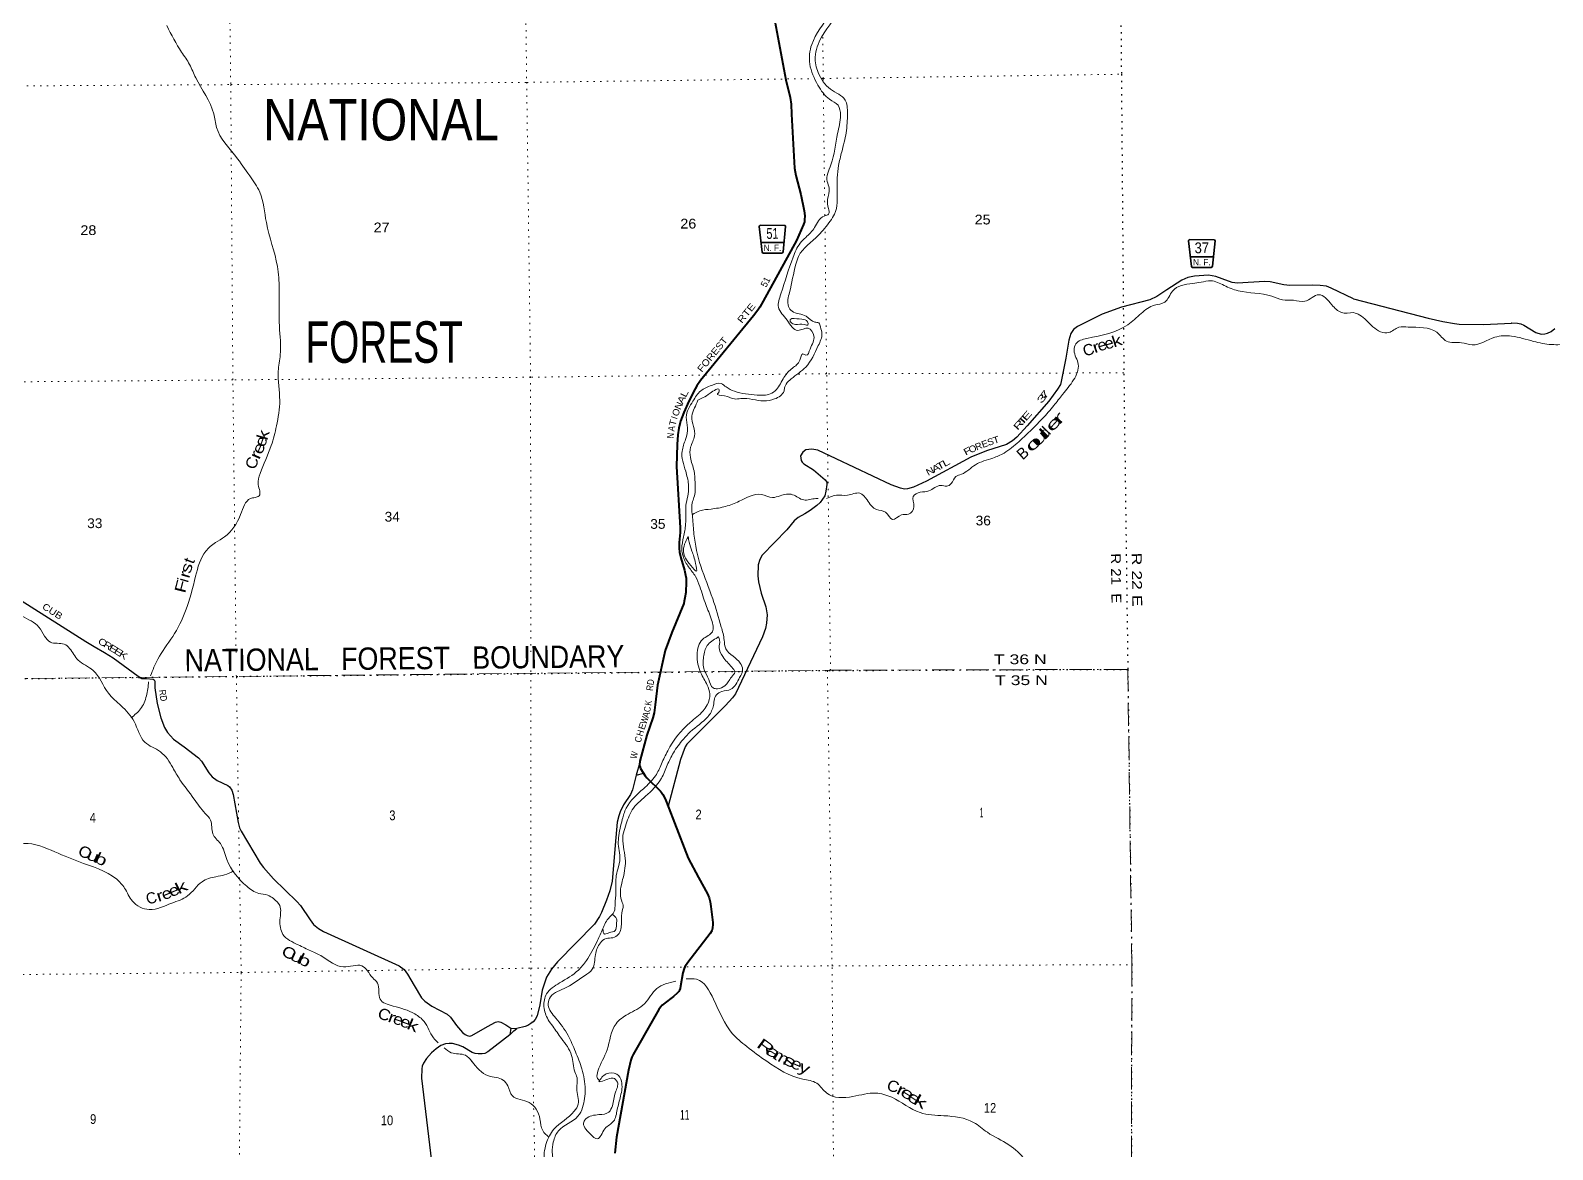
# Model space of a CAD drawing. Header units: feet. Extents: x -2 to 244583, y 367190 to 553316.
# Drawn here: x 189955 to 217269, y 385617 to 405701 of the extents above; entities that cross this region are included whole.
import ezdxf
from ezdxf.enums import TextEntityAlignment as Align

# ---------------------------------------------------------------- set-up
doc = ezdxf.new("R2010")
doc.units = ezdxf.units.FT
doc.header["$LTSCALE"] = 80
doc.linetypes.add('DOT_DASHED', pattern=[7.7, 5, -1.2, 0.3, -1.2])
doc.linetypes.add('DOTTED', pattern=[1.5, 0.3, -1.2])
for name, color, linetype, lineweight in [('26', 7, 'Continuous', 40), ('27', 7, 'Continuous', 35), ('29', 7, 'Continuous', 25), ('30', 7, 'Continuous', 25), ('39', 7, 'Continuous', 13), ('41', 7, 'Continuous', 13), ('44', 7, 'DOT_DASHED', 13), ('6', 7, 'DOTTED', 25), ('7', 7, 'DOTTED', 13)]:
    doc.layers.add(name, color=color, linetype=linetype, lineweight=lineweight)

msp = doc.modelspace()

# ---------------------------------------------------------------- linework, layer by layer
at = {"layer": '26'}
for points in [[(203223.02, 406353.65), (203510.47, 404817.17), (203589.65, 404496.48), (203607.02, 404375.86), (203612.54, 404196.18), (203610.53, 404196.19), (203662.85, 403228.85), (203689.8, 403095.36), (203781.65, 402758.91), (203841.55, 402465.73), (203847.92, 402419.01), (203850.04, 402370.17), (203847.92, 402306.46), (203843.67, 402268.24), (203829.72, 402218.73), (203699.7, 401933.16), (203105.35, 400841.56), (203043.05, 400736.63), (203006.97, 400683.54), (202929.14, 400580.36), (201980.23, 399417.68), (201910.82, 399320.22), (201881.11, 399269.26), (201771.36, 399047.81), (201677.37, 398842.42), (201622.19, 398689.52), (201616.79, 398667.65), (201592.48, 398564.23), (201573.38, 398445.31), (201560.78, 398270.96), (201551.08, 397876.09), (201614.9, 396771.7), (201613.71, 396691.25), (201597.79, 396511.82), (201595.67, 396412.01), (201604.15, 396339.81), (201626.74, 396235.71), (201691.17, 396017.03), (201710, 395927.09), (201710, 395927.09), (201718.76, 395870.5), (201723, 395802.55), (201713.45, 395616.74), (201700.24, 395520.14), (201687.98, 395459.59), (201677.37, 395419.25), (201464.15, 394898.53), (201346.04, 394574.63), (201204.54, 393950.61), (201166.84, 393598.17), (201145.74, 393453.9), (201121.57, 393362.63), (201013.59, 393052.79), (200892.88, 392587.86)], [(200892.88, 392587.86), (200886.82, 392523.78), (200888.95, 392496.17), (200904.41, 392454.83), (200988.41, 392325.54), (201017.35, 392287), (201259.16, 392047.98), (201279.32, 392023.03), (201305.03, 391987.75), (201346.3, 391913.25), (201410.69, 391743.52), (201510.23, 391479.17), (201757.18, 390847.51), (201940.92, 390500.2), (202106.75, 390205.36), (202135.71, 390132.19), (202154.81, 390062.11), (202166.19, 389979.45), (202199.21, 389691.19), (202199.38, 389662.86), (202195.14, 389592.78), (202182.4, 389539.69), (202154.1, 389493.93), (201749.35, 388973.75), (201699.57, 388895.17), (201686.84, 388867.56), (201664.04, 388790.75), (201620.76, 388549.15), (201612.03, 388509.19), (201601.42, 388476.27), (201588.68, 388455.04), (201561.85, 388422.46), (201497.2, 388364.3), (201449.14, 388324.96), (201293.15, 388206.04), (201258.87, 388171.86), (201231.6, 388132.77), (201137.23, 387962.82), (200768.2, 387321.61), (200747.71, 387276.94), (200728.6, 387219.6), (200684.49, 387039.87), (200474.17, 385841.92), (200438.73, 385551.93)]]:
    msp.add_lwpolyline(points, dxfattribs=at)
at = {"layer": '27'}
msp.add_line((203071.56, 401892.73), (203476.63, 401892.73), dxfattribs=at)
msp.add_lwpolyline([(203117.41, 401702.18), (203098.43, 401704.29), (203087.19, 401723.98), (203031.66, 402184.64), (203037.28, 402195.89), (203051.34, 402204.33), (203492.74, 402202.92), (203499.77, 402198.7), (203506.8, 402183.23), (203459.7, 401729.61), (203450.56, 401710.62), (203440.03, 401701.47)], close=True, dxfattribs=at)
at = {"layer": '29'}
for p, q in [((200887.36, 392561.09), (200827.34, 392334.01)), ((200827.34, 392334.01), (200959.41, 392370.18)), ((198573.04, 387797.93), (198559.05, 387675.16)), ((198573.04, 387797.93), (198685.74, 387790))]:
    msp.add_line(p, q, dxfattribs=at)
for points in [[(213699.23, 400883.71), (213294.95, 401075.04), (213211.39, 401110.4), (213099.41, 401123.84), (212956.82, 401131.05), (212552.97, 401123.84), (212449.69, 401136.58), (212203.61, 401191.07), (212101.49, 401194.59), (211614.51, 401167.94), (211518.32, 401175.38), (211338.75, 401242.13), (211227.19, 401282.95), (211093.19, 401306.29), (210846.47, 401291.91), (210721.06, 401265.02), (210614.31, 401217.26), (210348.81, 401043.92), (210170.14, 400924.39), (210043.08, 400864.5), (209534.05, 400735.19), (209188.02, 400606.04), (208741.33, 400388.8), (208673.07, 400331.83), (208624.88, 400263.31), (208586.69, 400144.58), (208536.65, 399818.5), (208452.47, 399397.81), (208436.76, 399348.99), (208387.49, 399263.83), (208231.39, 399047.41), (207843.36, 398602.26), (207657.41, 398401.06), (207576.79, 398338.31), (207471.34, 398271.84), (207109.2, 398154.75), (206831.59, 398039.76), (206035.03, 397610.3), (205803.09, 397502.44), (205695.6, 397475.54), (205641.85, 397471.06), (205565.71, 397488.99), (205401.17, 397547.28), (204086.57, 398165.81), (203975.65, 398188.17), (203871.23, 398171.63), (203814.41, 398129.91), (203772.71, 398064.87), (203787.54, 397982), (203805.45, 397950.63), (203835.21, 397922.05), (204008.37, 397815.56), (204213.78, 397634.64), (204244.4, 397592.07), (204248.87, 397549.5), (204230.05, 397433.4), (204208.56, 397347.81), (204123.56, 397230.04), (204065.23, 397173.01), (203948.78, 397087.86), (203852.05, 397026.5), (203729.3, 396957.88), (203660.97, 396899.52), (203528.29, 396740.4), (203084.33, 396283.35), (203041.72, 396208.62), (203012.66, 396113.03), (203009.76, 395914.76), (203017.14, 395808.26), (203066.37, 395600.87), (203149.08, 395355.42), (203173.91, 395212.16), (203165.42, 395065.64), (203142.55, 394965.66), (203089.15, 394818.03), (202605, 393795.19), (202551.32, 393724.16), (202426.07, 393585.71), (201731.66, 392890.52), (201702.21, 392842.38), (201617.87, 392618.9), (201397.59, 391778.04)], [(213699.23, 400883.71), (215036.91, 400534.47), (215297.54, 400477.69), (215506.78, 400439.23), (215591.04, 400432.12), (216030.5, 400421.98), (216531.88, 400449.99)], [(216531.88, 400449.99), (216540.07, 400450.45), (216638.41, 400447.78), (216698.19, 400437.09), (216752.89, 400409.06), (216967.22, 400278.99), (217066.41, 400251.23), (217129.49, 400253.35), (217176.46, 400266.17), (217244.79, 400300.35), (217310.88, 400353.09)], [(189788.64, 395472.86), (190950.4, 394733.43), (191097.38, 394647.03), (191281.44, 394540.07), (191439.65, 394444.11), (191888, 394115.05), (191956.33, 394072.32), (192033.2, 394068.04), (192157.04, 394059.5), (192173.23, 394046.21), (192186.94, 394021.04), (192186.7, 393901.49), (192227.18, 393619.78), (192293.7, 393367.23), (192362.03, 393192.02), (192412.74, 393102.75), (192519.5, 392982.11), (192710.79, 392843.44), (192968.45, 392647.33), (193024.94, 392586.15), (193155.91, 392379), (193214.79, 392306.71), (193304.95, 392238.27), (193496.2, 392151.92), (193528.32, 392127.43), (193568.63, 392069.17), (193594.94, 391991.02), (193679.87, 391483.96), (193707.48, 391387.91), (193736.35, 391331.07), (194079.24, 390753.72), (194139.36, 390677.41), (194314.61, 390472.31), (194737.66, 390070.23), (194799.99, 389995.83), (194975.28, 389740.42), (195033.27, 389653.41), (195122.85, 389581.7), (195214.93, 389529.35), (196573.81, 388912.87), (196659.15, 388848.91), (196720.83, 388762.08), (196837.72, 388560.95), (196972.73, 388341.72), (197030.9, 388279.7), (197155.98, 388188.95), (197434.02, 388044.41), (197494.23, 387994.08), (197603.02, 387841.24), (197709.78, 387716.57), (197756.51, 387681.37), (197792.34, 387663.44), (197837.13, 387654.48), (197876.86, 387662.4), (198158.46, 387823.68), (198298.47, 387905.47), (198349.56, 387914.44), (198397, 387905.47), (198486.45, 387856.21), (198573.04, 387797.93)], [(200827.34, 392334.01), (200757.47, 392070.32), (200720.86, 391990.11), (200598.25, 391804.83), (200540.24, 391680.39), (200513.37, 391606.44), (200483.8, 391494.79), (200457.86, 391219.06), (200396.12, 390434.12), (200354.35, 390258.5), (200293.77, 390093.91), (200202.06, 389873.05), (200166.23, 389796.86), (200074.77, 389658.99), (199411.23, 388988.16), (199306.26, 388856.76), (199216.26, 388708.23), (199183.09, 388623.7), (199139.98, 388476.71), (199097.93, 388213.03), (199046.48, 388017.52), (199013.63, 387951.32), (198977.05, 387909.95), (198932.26, 387876.33), (198883, 387844.96), (198832.61, 387826.37), (198685.74, 387790)], [(198559.05, 387675.16), (198161.9, 387367.64), (198108.54, 387342.64), (198063.36, 387336.27), (197987.22, 387334.02), (197933.47, 387340.75), (197881.13, 387360.53), (197711.76, 387461.76), (197633.49, 387493.11), (197525.88, 387520.03), (197469.89, 387522.27), (197404.06, 387515.01), (197317.6, 387481.93), (197232.5, 387425.91), (197150.63, 387349.74), (197064.54, 387253.35), (197007.91, 387164.44), (196986.15, 387112.17), (196979.44, 387062.87), (196973.91, 386896.75), (197154.13, 385403.42)], [(198559.05, 387675.16), (198627.41, 387749.69), (198685.74, 387790)]]:
    msp.add_lwpolyline(points, dxfattribs=at)
at = {"layer": '30', "lineweight": 35}
msp.add_line((210776.39, 401635.61), (211181.46, 401635.61), dxfattribs=at)
msp.add_lwpolyline([(210822.24, 401445.06), (210803.26, 401447.17), (210792.02, 401466.86), (210736.49, 401927.52), (210742.11, 401938.77), (210756.17, 401947.21), (211197.57, 401945.8), (211204.6, 401941.58), (211211.63, 401926.11), (211164.53, 401472.49), (211155.39, 401453.5), (211144.86, 401444.35)], close=True, dxfattribs=at)
at = {"layer": '39'}
for points in [[(205628.08, 414406.13), (205441.25, 414172.03), (205408.9, 413994.76), (205516.86, 413733.13), (205726.78, 413387.59), (205714.75, 413222.2), (205605.68, 413043.77), (205391.2, 412999.77), (205038.05, 413007.81), (204798.95, 412929.77), (204722.58, 412785.29), (204723.01, 412650.04), (204664.83, 412507.37), (204568.02, 412169.34), (204504.01, 411701.74), (204533.62, 411299.69), (204635.74, 411056.3), (204952.69, 410542), (205021.8, 410238.42), (205060.86, 409953.35), (205053.01, 409800.03), (204994.59, 409465.59), (204889.9, 409143.8), (204831.31, 408966.82), (204800.12, 408888.45), (204673.11, 408902), (204495.63, 409087.7), (204336.85, 409146.02), (204218.58, 409044.41), (204145.13, 408805.02), (204261.79, 408424.2), (204460.42, 408321.02), (204726.74, 408309.93), (204760.46, 408259.08), (204686.75, 407997.49), (204601.05, 407746.14), (204483.62, 407543.58), (204248.64, 407299.97), (204105.75, 407164.32), (204139.63, 406954), (204253.18, 406825.54), (204608.47, 406827.57), (204725.5, 406824.23), (204687.57, 406687.39), (204568, 406474.77), (204436.33, 406262.28), (204298.01, 405999.41), (203974.65, 405447.94), (203940.27, 405097.09), (204087.25, 404719.96), (204296.21, 404465.27), (204446.36, 404358.6), (204490.7, 404180.46), (204438.41, 403852.01), (204318.78, 403288.15), (204252.69, 402988.12), (204287.67, 402872.66), (204259.03, 402667.08), (204273.31, 402507.45), (204278.18, 402406.46), (204197, 402369.03), (204027.08, 402165.05), (203867.55, 401987.2), (203767.43, 401883.36), (203639.32, 401630.46), (203419.66, 400970.84), (203378.52, 400733.11), (203533.23, 400499.21), (203724.88, 400317.38), (203913.05, 400355.63), (204014.43, 400221.25), (203945.01, 399981.82), (203871.08, 399873.65), (203816.82, 399894.45), (203761.01, 399782.04), (203630.19, 399642.21), (203476.83, 399474.38), (203341.05, 399255.89), (203229.13, 399178.43), (202996.74, 399156.84), (202587.79, 399226.06), (202439.31, 399302.43), (202349.18, 399361.99), (202177.25, 399331.64), (201984.31, 399230.87), (201842.9, 399048.78), (201722.46, 398761.48), (201744.46, 398571.48), (201709.71, 398361.93), (201648.7, 398150.66), (201713.12, 397790.62)], [(205735.76, 414403.74), (205549.77, 414130.43), (205501.62, 413983.62), (205615.92, 413746.14), (205809.52, 413558.24), (205836.77, 413299.54), (205632.52, 412922.35), (205484.36, 412853.38), (205034.83, 412904.89), (204819.93, 412824.56), (204800.35, 412703.66), (204763.65, 412500.2), (204630.05, 411950.62), (204637.88, 411411.56), (204771.24, 411078.99), (204906.43, 410901.84), (205136.42, 410545.98), (205196.48, 410331.32), (205208.34, 410137.4), (205169.36, 409738.15), (205091.39, 409284.84), (205058.13, 409202.45), (205052.81, 409093.51), (204980.35, 409110.48), (204949.32, 409046.23), (204961, 409009.76), (205031.14, 408966.58), (204957.12, 408850.34), (204784.29, 408743.29), (204630.9, 408745.02), (204468.96, 408878.07), (204409.12, 408939.3), (204358.85, 408956.02), (204401.61, 408987.83), (204357.42, 409006.5), (204294.33, 408962.81), (204266.28, 408807.69), (204361.73, 408511.89), (204522.29, 408433.36), (204782.55, 408422.34), (204908.52, 408319.98), (204820.5, 408042.41), (204688.46, 407626.05), (204448.87, 407334.04), (204273.15, 407152.33), (204261.12, 406986.94), (204349.2, 406923.36), (204699.04, 406977.94), (204833.52, 406740.24), (204726.02, 406523.45), (204615.55, 406397.52), (204524.14, 406176.51), (204151.8, 405579.17), (204036.62, 405223.17), (204089.89, 404946.02), (204314.46, 404644.72), (204574.62, 404452.02), (204616.23, 404213.35), (204591.96, 403864.4), (204513.27, 403522.13), (204457.92, 403276.48), (204430.47, 402828.65), (204385.15, 402405.25), (204304.95, 402278.99), (204096.09, 402024.98), (203738.4, 401645.49), (203690.33, 401504.73), (203575.42, 400999.36), (203558.36, 400749.24), (203621.93, 400661.72), (203875.22, 400572.05), (204029.42, 400467.35), (204099.87, 400450.41), (204131.33, 400379.4), (204158.17, 400257.98), (204093.13, 400046.76), (203866.56, 399659.72), (203605.72, 399448.7), (203513.76, 399352.85), (203493.04, 399306.65), (203478.01, 399230.12), (203308.8, 399086.69), (203114.62, 399052.55), (202703.34, 399095.56), (202586.16, 399086.79), (202407.17, 399143.32), (202282.44, 399179.05), (202306.97, 399205.02), (202313.59, 399253.39), (202151.35, 399188.61), (201931.89, 399063.92)], [(226983.49, 409054.64), (226890.64, 408842.72), (226781.11, 408448.63), (226610.69, 408279.67), (226338.06, 408070.35), (226188.88, 407847.25), (226015.05, 407540.83), (225811.59, 407409.62), (225232.15, 407087.31), (224950.03, 406950.55), (224774.33, 406846.99), (224416.13, 406570.52), (224391.7, 406266.97), (224224.32, 405940.47), (224162.62, 405474.57), (224121.26, 405211.11), (223976.38, 405079.01), (223882.01, 404945.86), (223764.63, 404749.63), (223592.69, 404659.44), (223290.74, 404399.05), (222817.1, 403931.28), (222668.34, 403896.08), (222571.79, 403876.04), (222453.57, 403932.36), (222131.97, 403853.43), (221952.74, 403617.63), (221820.68, 403344.34), (221667.38, 403230.26), (221531.03, 403284.21), (221450.79, 403256.4), (221353.36, 402967.61), (221140.49, 402591.74), (220961.37, 402454.94), (220758.57, 402289.4), (220559.07, 402162.31), (220461.91, 401964.45), (220472.07, 401647.43), (220412.06, 401512.92), (220286.89, 401510.51), (219973.68, 401415.58), (219345.36, 401114.55), (219005.98, 401015.08), (218729.87, 400985.52), (218490.96, 400912.22), (218376.94, 400855.47), (218145.77, 400590.38), (217857.42, 400253.47), (217555.67, 400088.04), (217251.18, 400063.99), (216926.97, 400120.39), (216533.34, 400215.86), (216234.87, 400193.95), (215827.52, 400058.82), (215632.94, 400095.48), (215367.81, 400124.73), (215193.1, 400283), (214676.29, 400378.12), (214510.75, 400374.93), (214328.83, 400278.49), (214046.12, 400382.16), (213807.77, 400593.76), (213699.1, 400640.01)], [(192402.32, 405786.84), (192667.24, 405311.49), (192809.99, 405089.84), (192920.25, 404852.41), (193243.71, 404204.81), (193295.34, 403959.97), (193640.45, 403437.27), (193888.75, 403093.31), (194068.98, 402798.57), (194187.76, 402254.21), (194386.46, 401466.71), (194420.11, 401064.63), (194422.31, 400390.38), (194438.51, 399877.46), (194400.8, 399587.2), (194428.97, 399062.04), (194369.12, 398604.49), (194276.16, 398250.26), (194074.53, 397751.92), (194041.87, 397548.41), (194057.72, 397350.4), (193984.69, 397318.93), (193903.72, 397299.66), (193724.75, 397013.02), (193437.47, 396612.55), (193276.83, 396511.41), (193099.37, 396353.95), (192918.54, 395907.86), (192739.67, 395284.11), (192508.21, 394824.46), (192239.03, 394417.73), (192109.45, 394119.23)], [(213699.1, 400640.01), (213480.19, 400638.96), (213306.2, 400778.19), (213076.18, 400958.44), (212822.48, 400840.19), (212622.86, 400858.6), (212423.12, 400866.92), (212232.1, 400929.64), (211625.68, 401029.36), (211374.49, 401125.06), (211135.26, 401208.51), (210961.36, 401182.22), (210807.71, 401161.75), (210450.84, 401024.49), (210309.22, 400824.23), (210124.89, 400769.79), (209887.01, 400623.1), (209644.38, 400415.91), (208912.83, 400171.86), (208713.91, 400077.22), (208682.27, 399960.5), (208758.05, 399709.33), (208674.04, 399429.69), (208477.21, 399169.5), (208319.42, 398967.4), (208114.83, 398733.53), (207690.14, 398320.48), (207425.34, 398115.56), (207226.48, 398026.97), (206912.19, 397905.38), (206659.92, 397736.65), (206560.53, 397695.38), (206476.27, 397567.14), (206397.01, 397521.61), (206290.18, 397534.93), (206077.11, 397438.43), (205921.37, 397411.93), (205797.38, 397338.65), (205809.36, 397154.81), (205710.88, 397018.66), (205585.58, 397005.95), (205425.12, 396920.96), (205297.49, 397053.62), (205136.57, 397101.87), (204969.04, 397275.35), (204837.23, 397395.94), (204616.79, 397360.08), (204421, 397360.28), (204237.81, 397299.05)], [(203616.36, 400530.57), (203799.9, 400518.4), (203900.3, 400472.85), (203907.71, 400416.25), (203843.17, 400421.01), (203683.75, 400424.84), (203597.41, 400464.17), (203587.87, 400510.71), (203616.36, 400530.57)], [(201931.89, 399063.92), (201871.73, 398925.31), (201823.56, 398776.48), (201855.72, 398592.42), (201871.9, 398422.67), (201800.92, 398221.61), (201796.75, 398037.96), (201862.54, 397794.98), (201880.32, 397588.88), (201884.62, 397439.45), (201860.98, 397316.58), (201829.57, 397220.05), (201836.62, 396959.56), (201861.4, 396662.54), (201985.84, 396083.8), (202199.03, 395500.02), (202352.57, 394993.63), (202404.34, 394760.9), (202432.78, 394603.12), (202562.45, 394472.46), (202692.18, 394345.84), (202735.26, 394232.31), (202681.1, 394089.6), (202523.19, 393877.41), (202361.24, 393836.85), (202263.63, 393775.38), (202204.59, 393560.05), (202111.71, 393385.48), (201795.67, 393114.53), (201670.97, 392980.69), (201492.5, 392736.44), (201382.94, 392515.63), (201277.24, 392280.64), (200992.88, 391956.84), (200751.82, 391711.28), (200633.06, 391422.35), (200587.04, 391256.93), (200628.59, 390840.62), (200590.2, 390491.83), (200558.46, 390367.04), (200572.94, 390051.97), (200590.54, 390003.32), (200579.5, 389922.7), (200560.57, 389684.72), (200503.62, 389475.42), (200406.06, 389417.99), (200284.8, 389405.23), (200182.94, 389325.64), (200093.67, 389114.69), (200036.13, 388854.94), (199897.5, 388737.41), (199529.43, 388505.39), (199266.95, 388326.69), (199247.41, 388209.83), (199379.92, 387976.18), (199602.35, 387664.82), (199734.18, 387372.64), (199851.68, 387064.48), (199907.94, 386696.45), (199863.79, 386373.97), (199779.15, 386213.43), (199430.94, 385952.94), (199337.75, 385752.13), (199317.42, 385566.64), (199392.96, 385295.29), (199551.66, 385057.31), (199697.3, 384910.32), (199747.46, 384711.93), (199749.7, 384558.49), (199700.91, 384528.76), (199653.35, 384432.4), (199716.87, 384340.85), (199789.49, 384164.4), (199799.01, 383942.25), (199711.93, 383745.41), (199556.62, 383583.65), (199529.64, 383347.78), (199511.47, 383174.38), (199381.97, 382630.82), (199228.3, 382263.15), (199041.99, 382039.17), (198958.11, 381943.22), (198998.39, 381763.11), (199081.87, 381479.55), (199069.89, 381318.2), (199003.3, 381147.37), (198900.16, 380785.18), (198871.35, 380393.89), (198966.14, 380041.58), (199026.18, 379824.9), (199003.33, 379597.06)], [(183189.88, 397930.98), (183359.58, 397703.63), (183707.4, 397584.63), (184049.28, 397475.79), (184403.85, 397417.28), (184956.72, 397398.91), (185525.33, 397346.04), (185790.93, 397274.4), (186239.78, 397164.36), (186737.52, 396920.52), (187132.48, 396689.97), (187334.07, 396667.5), (187597.85, 396612.03), (188016.55, 396340.83), (188263.84, 396083.68), (188528.57, 395937.36), (188676.81, 395840.81), (188831.39, 395768.41), (189061.04, 395555.87), (189438.56, 395388.09), (189797.56, 395190.23), (190108.13, 394992.93), (190209.19, 394832.31), (190312.87, 394722.14), (190560.74, 394687.03), (190732.16, 394501.4), (190809.72, 394401.6), (191078.04, 394216.89), (191353.81, 393806.01), (191581.29, 393581.38), (191814.15, 393298.15), (192007.61, 392926.55), (192286.19, 392755.86), (192508.93, 392470.73), (192637.59, 392253.28), (192887.95, 391913.33), (193088.75, 391650.65), (193186.23, 391528.43), (193227.77, 391283.71), (193362.96, 391106.56), (193478.71, 390820.62), (193836.45, 390342.19), (194050.92, 390212.59), (194214.04, 390180.46), (194314.27, 390120.79), (194427.85, 389994.35), (194432.97, 389741.96), (194486.39, 389476.91), (194758.72, 389290.14), (194987.55, 389180.56), (195188.27, 389083.41), (195571.59, 388893.36), (195900.85, 388913.85), (196096.16, 388699.69), (196179.84, 388605.88), (196228.91, 388314.64), (196461.64, 388192.91), (196851.58, 388051.23), (197021.52, 387912.04), (197185.69, 387623.53), (197271.22, 387530.74)], [(201713.12, 397790.62), (201762.86, 397555.89), (201758.83, 397384.36), (201724.6, 397219.22), (201712.09, 396839.85), (201675.09, 396610.15), (201644.35, 396398.54), (201670.86, 396248.86), (201765.68, 396072.17), (201890.85, 395901.18), (201967.44, 395718.64), (202074.69, 395396.46), (202176.45, 395122.8), (202192.11, 394908.64), (202018.97, 394775.35), (201918.84, 394497.92), (201983.68, 394174.2), (202098.17, 393952.87), (202146.76, 393792.85), (202098.02, 393595.58), (202024.09, 393487.41), (201793.59, 393282.1), (201389.97, 392771.91), (201278.22, 392537), (201170.77, 392324.24), (200954.1, 392092.53), (200645.18, 391740.75), (200575.63, 391542.05), (200508.63, 391211.69), (200506.03, 391062.04), (200532.43, 390902.27), (200507.74, 390690.59), (200467.58, 390535.61), (200460, 390232.9), (200445.44, 390023.13), (200429.72, 389888.06), (200325.33, 389764.09), (200213.86, 389553.39), (200116.5, 389340.52), (199930.94, 389007.53), (199787.65, 388837.56), (199449.88, 388607.22), (199217.48, 388412.03), (199170.39, 388182.44), (199246.36, 387947.42), (199327.74, 387829.41), (199482.64, 387611.67), (199666.8, 387306.79), (199723.87, 387009.4), (199763.03, 386906.01), (199758.73, 386710.25), (199783.72, 386431.4), (199713.59, 386303), (199348.54, 385984.15), (199210.25, 385723.29), (199176.15, 385396.66), (199268.17, 385153.38), (199476.07, 384979.44), (199613.65, 384834.56), (199630.16, 384693.07), (199517.74, 384573.23), (199538.52, 384451.87), (199633.11, 384254.99), (199679.4, 384070.77), (199643.65, 383948.04), (199481.32, 383703.61), (199395.65, 383454.27), (199413.33, 383240.09), (199345.62, 382974.4), (199223.3, 382525.63), (199009.23, 382344.35), (198883.35, 382109.6), (198846.19, 381865.76), (198929.81, 381594.32), (198969.62, 381373.84), (198904.34, 381142.43), (198838.17, 381007.93), (198766.8, 380600.98), (198786.69, 380231.34), (198890.17, 379931.41), (198897.71, 379713.32), (198820.84, 379526.45), (198585.26, 379232.38), (198557.27, 378909.72), (198630.32, 378598.02), (198594.35, 378283.52), (198503.09, 378074.61), (198460.76, 377907.55), (198494.4, 377677.04), (198632.64, 377588.67), (198816.49, 377602.74)], [(204088.92, 397299.38), (204046.86, 397299.92), (203830.57, 397274.11), (203631.85, 397369.21), (203407.57, 397349.55), (203269.95, 397318.81), (203070.75, 397373.54), (202675.7, 397250.84), (202428.36, 397158.77), (202169.43, 397111.23), (201969.22, 397079.18), (201834.82, 397010.99)], [(201758.65, 396615.07), (201673.96, 396341.68), (201711.01, 396230.24), (201806.35, 396097.95), (201906.06, 395993.87), (201891.57, 396135.34), (201825.55, 396358.13), (201774.91, 396516.16), (201757.95, 396619.3)], [(202283.74, 394804.66), (202100.4, 394661.39), (202035.45, 394458.24), (202044.84, 394225.99), (202127.6, 394053.47), (202206.56, 393901.18), (202281.07, 393886.21), (202416.93, 393939.17), (202535.84, 394095.28), (202593.41, 394185.47), (202541.95, 394272.85), (202378.67, 394464.45), (202313.96, 394626.67), (202319.58, 394761.86), (202292.01, 394820.71), (202285.31, 394804.93)], [(192075.73, 394011.86), (192035.51, 393757.92), (191931.86, 393524.93), (191761.7, 393366.4)], [(193601.08, 390617.37), (193439.15, 390544.51), (193283.36, 390513.98), (193034.03, 390423.94), (192774.69, 390168.49), (192490.57, 390038.48), (192087.54, 389923.94), (191784.51, 390074.73), (191643.95, 390310.48), (191502.47, 390467.52), (190819.87, 390784.1), (190327.71, 390987.49), (189777.9, 391094.65), (189534.37, 390982.34), (189227.86, 390836.43), (188879.9, 390598.13), (188722.69, 390618.08), (188571.54, 390466.38), (188311.95, 390362.33), (188097.18, 390120.5), (187719.61, 389939.06), (187348.52, 389793.88), (186962.03, 389539.87), (186589.8, 389297.81), (186105.12, 388760.29), (185906.21, 388494.06), (185569.69, 388370.69), (185318.26, 388274.63), (184886.47, 388289.61), (184385.13, 388398.23), (184019.36, 388535.6), (183629.33, 388669.21), (183454.45, 388731.75), (183256.06, 388797.54)], [(200228.67, 389576.66), (200233.45, 389520.41), (200241.41, 389492.52), (200336.43, 389505.58), (200447.94, 389546.71), (200471.48, 389661.5), (200470.6, 389758.41), (200398.56, 389837.6)], [(213888.31, 381187.19), (213197.69, 381152.24), (212931.58, 381007.89), (212454.22, 381096.06), (212165.66, 381276.96), (211928.53, 381194.86), (211546.68, 381164.87), (211345.89, 381255.96), (210829.89, 381837.11), (210549.22, 382346.97), (210344.01, 382577.4), (209994.61, 383077.93), (209740.49, 383442.15), (209635.65, 383625.01), (209529.38, 383858.36), (209304.01, 384091.03), (209152.82, 384280.48), (208877.59, 384392.6), (208573.24, 384603.96), (208374.71, 384715.21), (208292.12, 384901.86), (207994.16, 385141.42), (207803.66, 385422.14), (207512.23, 385702), (207127.3, 385926.38), (206879.09, 386104.81), (206347.59, 386223.87), (205918.31, 386281.22), (205410.83, 386555.44), (205127.08, 386629.3), (204714.6, 386569.37), (204242.96, 386629.22), (204065.39, 386806.85), (203813.93, 386880.35), (203167.71, 387200.55), (202807.49, 387467.05), (202549.85, 387702.11), (202213.85, 388313.52), (201909.22, 388672.25), (201719.65, 388679.41)], [(201535.45, 388639.5), (201196.75, 388506.71), (200975.57, 388234.68), (200678.66, 388046.27), (200462.69, 387875.11), (200301.76, 387404.57), (200137.85, 387024.9), (200126.39, 386907.95), (200162.13, 386857.08)], [(197376.63, 387440.83), (197507.53, 387355.45), (197759.3, 387308.19), (197875.39, 387199.95)], [(197873.11, 387201.93), (198174.85, 386940.13), (198438.37, 386862.46), (198519.91, 386758.59), (198602.62, 386582.03), (198903.99, 386461.54), (199098.36, 386166.64), (199148.38, 385956.13), (199260.08, 385841.83)], [(200151.73, 386830.96), (200286.64, 386974.77), (200476.33, 386970.61), (200559.61, 386842.49), (200544.39, 386576.2), (200485.06, 386336.66), (200417.98, 386123.44), (200263.01, 385989.95), (200129.69, 385809.78), (199997.53, 385900.09), (199884.96, 386113.32), (199923.95, 386167.39), (200156.97, 386243.48), (200335.15, 386289.91), (200397.02, 386402.25), (200452.32, 386643.86), (200486.79, 386829.18), (200408.88, 386898.7), (200281.33, 386865.83), (200157.84, 386834.93)], [(228852.84, 385226.51), (228413.47, 385389.79), (227876.5, 385587.57), (227339.34, 385795.44), (226949.47, 385905.13), (226648.74, 386105.43), (226114.09, 386392.15), (225673.42, 386308.91), (225397.84, 386042.96), (225026.18, 385627.67), (224775.24, 385445.04), (224452.18, 385127.66), (224317.07, 384698.73), (224096.74, 384395.46), (223629.77, 383895.49), (223355.03, 383376.99), (222961.09, 382860.25), (222805.34, 382768.35), (222681.03, 382826.57), (222418.62, 382924.56), (222200.86, 382906.23), (221945.53, 382846.76), (221556.8, 382897.87), (221205.41, 382897.17), (220718.77, 382893.86), (220000.39, 382968.94), (219595.17, 382827.79), (219121.6, 382461.04), (218686.3, 382204.14), (218305.89, 382033.16), (218020.19, 382082.21), (217719.38, 382286.56), (217355.87, 382390.69), (217118.2, 382357.83), (216938.45, 382463.47), (216833.16, 382477.61), (216678.97, 382304.92), (216314.94, 382122.13), (216111.68, 381980.82), (216001.51, 381724.12), (215766.73, 381541.8), (215444.27, 381507.3), (215251.52, 381449.04), (215034.97, 381368.09), (214791.55, 381424.02), (214523.51, 381499.68), (214333.52, 381403.08), (214072.84, 381307.14), (213888.31, 381187.19)]]:
    msp.add_spline(points, degree=3, dxfattribs=at)
at = {"layer": '44'}
msp.add_lwpolyline([(183226.08, 394000.38), (204290, 394218.2), (209646.75, 394234.83), (209719.58, 388945.4), (209707.58, 383563.67), (209745.86, 378280.16), (209793.93, 372482.38), (213972.31, 372522.79)], dxfattribs=at)
at = {"layer": '6'}
for points in [[(209477.17, 414440.93), (209488.72, 410230.26), (209531.5, 404914.71), (209575.58, 399538.59), (209646.75, 394234.83), (209717.96, 388935.11), (209707.6, 383563.64), (209744.67, 378278.43), (209784.95, 372922.54), (209793.93, 372482.38), (209795.77, 368427.33)], [(183226.08, 394000.38), (188296, 394051.5), (193649.67, 394107.9), (198936.27, 394158.75), (204279.23, 394214.83), (204343.81, 394214.1), (209646.75, 394234.83)]]:
    msp.add_lwpolyline(points, dxfattribs=at)
at = {"layer": '7'}
msp.add_line((204209.89, 402376.8), (204184.38, 404586.36), dxfattribs=at)
for points in [[(193644.66, 394536.55), (193587.5, 399428.86), (193548.74, 404742.35), (193478.33, 410110.69), (193494.15, 414295.73)], [(198789.89, 414342.57), (198789.52, 410147.47), (198859.84, 404771.05), (198929.25, 399489.52), (198935.75, 394551.68)], [(204181.93, 404799.39), (204181.48, 404837.99), (204173.31, 405615.7)], [(183138.36, 404627.44), (188209.17, 404695.79), (193548.57, 404728.22), (198859.82, 404769.03), (204017.71, 404835.87)], [(204158.83, 404837.7), (204181.48, 404837.99), (209531.5, 404914.71)], [(204312.19, 394213.48), (204242.63, 399540.41), (204212.51, 402149.49)], [(203527.2, 399531.93), (198927.09, 399477.43), (193587.5, 399428.86), (188260.04, 399382.17), (183182.29, 399305.26)], [(209577.55, 399555.75), (204242.63, 399540.41), (203718.58, 399534.2)], [(193820.24, 368284.58), (193764.56, 372811.16), (193789.19, 378194.58), (193685.59, 383486.6), (193735.59, 388795.04), (193649.67, 394107.9), (193648.88, 394174.68)], [(198936.2, 394214.78), (198936.27, 394158.75), (198932.19, 388871.47), (199043.51, 383549.09), (199050.92, 382389.01)], [(204468.02, 368378.42), (204433.63, 372906.4), (204399.17, 378242.04), (204376.84, 383579.56), (204340.31, 388911.19), (204255.89, 394213.5)], [(183269.46, 388723.46), (188377.81, 388744.66), (193735.59, 388795.04), (198932.19, 388871.47), (199829.04, 388878.4)], [(200053.95, 388880.14), (204338.31, 388913.23), (209717.96, 388935.11)]]:
    msp.add_lwpolyline(points, dxfattribs=at)

# ---------------------------------------------------------------- texts
at = {"layer": '27'}
for s, height, rotation, width, p in [('51', 194, 0.63, 0.75, (203271.39, 401960.35)), ('N. F.', 114.1, 0.63, 0.95, (203271.14, 401741.47)), ('A', 120, 63.637, 1.3, (201690.96, 399050.31)), ('L', 120, 63.637, 1.4, (201742.57, 399158.73)), ('O', 120, 65.41, 1.05, (201595.31, 398822.72)), ('N', 120, 65.41, 1.1, (201643.55, 398941.24)), ('A', 120, 80.876, 0.9, (201517.22, 398547.26)), ('T', 120, 76.772, 1.1, (201541.12, 398647.41)), ('I', 120, 72.156, 0.85, (201562.95, 398733.88)), ('N', 120, 85.867, 0.7, (201499.38, 398424.39)), ('K', 120, 80.394, 0.85, (201100.51, 393622.26)), ('W', 120, 71.286, 0.85, (201027.17, 393301.85)), ('C', 120, 79.679, 0.85, (201083.23, 393508.13)), ('H', 120, 72.446, 0.9, (200953.73, 393074.27)), ('E', 120, 71.786, 1.05, (200989.69, 393193.4)), ('C', 120, 75.446, 0.9, (200919.29, 392962.76))]:
    msp.add_text(s, height=height, rotation=rotation, dxfattribs=dict(at, width=width)).set_placement(p, align=Align.CENTER)
msp.add_text('51', height=120, rotation=61.433, dxfattribs=at).set_placement((203155.02, 401079.18))
for s, rotation, width, p in [('RTE', 50.781, 1.25, (202720.52, 400435.45)), ('FOREST', 50.781, 1.15, (202003.04, 399556.34)), ('RD', 81.894, 0.9, (201120.72, 393842.37)), ('W', 75.446, 0.8, (200829.54, 392622.46))]:
    msp.add_text(s, height=120, rotation=rotation, dxfattribs=dict(at, width=width)).set_placement(p)
msp.add_text('A', height=120, rotation=75.167, dxfattribs=at).set_placement((201060.36, 393404.97), align=Align.CENTER)
at = {"layer": '30'}
for s, height, rotation, width, p in [('37', 194, 0.63, 0.9, (210976.22, 401703.23)), ('N. F.', 114.1, 0.63, 0.95, (210975.97, 401484.35)), ('3', 120, 48.922, 1.9, (208146.07, 399056.05)), ('7', 120, 54.198, 1.7, (208203.95, 399131.17)), ('T', 120, 47.256, 1.95, (207802.27, 398662)), ('E', 120, 48.922, 1.7, (207877.13, 398747.48)), ('R', 120, 47.256, 1.6, (207729.74, 398583.03)), ('O', 120, 25.5, 1.1, (206886.68, 398138.3)), ('R', 120, 22.5, 1.05, (206992.02, 398184.79)), ('E', 120, 20.917, 1.1, (207102.48, 398226.53)), ('S', 120, 17.917, 1.05, (207201.74, 398261.61)), ('T', 120, 17.917, 1.2, (207302.14, 398295.41)), ('T', 120, 28.331, 1.5, (206314.79, 397840.65)), ('L', 120, 28.331, 1.45, (206414.23, 397894.27)), ('F', 120, 28.331, 1.4, (206797.41, 398100.86)), ('N', 120, 28.331, 1.2, (206125.52, 397737.95)), ('A', 120, 28.331, 1.35, (206230, 397793.13)), ('CUB', 120, 327.524, 1.15, (190317.8, 395226.5)), ('C', 120, 328.551, 1.25, (191214.85, 394670.39)), ('R', 120, 328.838, 1.25, (191313.09, 394610.75)), ('E', 120, 328.838, 1.35, (191410.57, 394551.8)), ('E', 120, 327.762, 1.4, (191501.05, 394495.26)), ('K', 120, 327.762, 1.35, (191590.61, 394438.77)), ('RD', 120, 278.177, 0.9, (192277.62, 393757.68))]:
    msp.add_text(s, height=height, rotation=rotation, dxfattribs=dict(at, width=width)).set_placement(p, align=Align.CENTER)
at = {"layer": '41'}
for s, rotation, width, p in [('e', 15.314, 1.1, (209335.25, 399994.56)), ('k', 17.776, 1.3, (209479.41, 400036.01)), ('C', 17.249, 1.05, (208970.6, 399875.67)), ('r', 19.114, 1.3, (209107.31, 399926)), ('e', 16.384, 1.1, (209210.07, 399962.19)), ('r', 47.764, 2.15, (208476.81, 398678.04)), ('k', 73.879, 1.25, (194225.16, 398416.28)), ('l', 44.222, 1.8, (208212.25, 398402.37)), ('e', 47.764, 1.9, (208382.05, 398581.34)), ('e', 65.992, 1.3, (194138.62, 398162.88)), ('e', 69.704, 1.2, (194185.52, 398293.46)), ('o', 42.82, 1.95, (208016.43, 398213.84)), ('u', 42.82, 2.1, (208122.13, 398311.78)), ('C', 70.477, 1.1, (194023.09, 397906.08)), ('r', 65.992, 1.45, (194084.14, 398045.39)), ('s', 72.304, 1.35, (192847.67, 396025.09)), ('t', 69.609, 1.1, (192894.72, 396151.8)), ('F', 75.627, 1.4, (192756.57, 395698.23)), ('r', 73.912, 1.25, (192817.05, 395911.66)), ('C', 337.127, 1.15, (190891.62, 390862.36)), ('u', 336.862, 1.45, (191040.19, 390798.7)), ('b', 335.364, 1.4, (191181.59, 390736.32)), ('e', 22.564, 1.25, (192565.19, 390177.82)), ('k', 26.632, 1.55, (192703.77, 390239.96)), ('r', 17.687, 1.3, (192305.51, 390076.76)), ('e', 20.92, 1.2, (192430.18, 390120.82)), ('C', 333.697, 1.25, (194549.22, 389059.05)), ('u', 334.451, 1.5, (194695.74, 388987.74)), ('b', 334.372, 1.45, (194829.71, 388923.55)), ('C', 337.544, 1.15, (196267.19, 387949.9)), ('r', 339.702, 1.35, (196410.64, 387897.42)), ('e', 341.962, 1.15, (196525.47, 387859.84)), ('e', 340.126, 1.2, (196654.21, 387811.02)), ('k', 337.133, 1.45, (196781.89, 387753.82)), ('R', 323.533, 1.6, (203092.78, 387379.09)), ('a', 326.064, 1.7, (203233.68, 387284.61)), ('m', 329.585, 1.3, (203379.08, 387195.8)), ('s', 333.22, 1.65, (203537.11, 387120.5)), ('e', 335.894, 1.3, (203665.72, 387062.15)), ('y', 335.894, 1.4, (203807.53, 386995.02)), ('C', 341.186, 1.1, (205403.87, 386659.12)), ('r', 335.013, 1.5, (205537.93, 386601.7)), ('e', 329.381, 1.5, (205642.93, 386541.93)), ('e', 326.334, 1.6, (205762.81, 386457.8)), ('k', 329.496, 1.7, (205875.49, 386391.31))]:
    msp.add_text(s, height=200, rotation=rotation, dxfattribs=dict(at, width=width)).set_placement(p, align=Align.CENTER)
for s, rotation, p in [('d', 46.256, (208229.15, 398419.64)), ('B', 41.285, (207826.42, 398040.92)), ('i', 73.912, (192790.63, 395810.66)), ('C', 16.076, (192151.84, 390036.44))]:
    msp.add_text(s, height=200, rotation=rotation, dxfattribs=at).set_placement(p, align=Align.CENTER)
at = {"layer": '44'}
for s, width, p in [('NATIONAL', 0.85, (196246.29, 403727.77)), ('FOREST', 0.7, (196301.61, 399736.73))]:
    msp.add_text(s, height=743.7, dxfattribs=dict(at, width=width)).set_placement(p, align=Align.CENTER)
at = {"layer": '44', "width": 0.9}
msp.add_text('NATIONAL   FOREST   BOUNDARY', height=400, rotation=0.546, dxfattribs=at).set_placement((192722.68, 394195.88))
at = {"layer": '6'}
for s, rotation, width, p in [('R 21  E', 270.769, 1.15, (209343.11, 396316.84)), ('R 22 E', 270.769, 1.35, (209717.95, 396326.26)), ('T 36 N', 0.178, 1.35, (207243.99, 394326.3)), ('T 35 N', 0.224, 1.35, (207264.47, 393950.36))]:
    msp.add_text(s, height=175, rotation=rotation, dxfattribs=dict(at, width=width)).set_placement(p)
at = {"layer": '7'}
for s, width, p in [('25', 1.1, (206898.07, 402219.36)), ('28', 1.1, (190851.35, 402029.02)), ('27', 1.1, (196113.19, 402078.14)), ('26', 1.1, (201616.73, 402145.91)), ('33', 1.05, (190972.67, 396769.64)), ('34', 1.05, (196310.37, 396886.56)), ('35', 1.05, (201077.32, 396756.7)), ('36', 1.05, (206916.09, 396817.84)), ('3', 0.85, (196394.63, 391527.96)), ('2', 0.85, (201888.94, 391542.79)), ('1', 0.4, (206991.57, 391578.08)), ('4', 0.85, (191017.58, 391483.85)), ('9', 0.85, (191025.18, 386076.34)), ('10', 0.85, (196242.83, 386053.62)), ('11', 0.65, (201611.57, 386153.7)), ('12', 0.85, (207063.98, 386277.35))]:
    msp.add_text(s, height=175, dxfattribs=dict(at, width=width)).set_placement(p)

doc.saveas('drawing.dxf')
